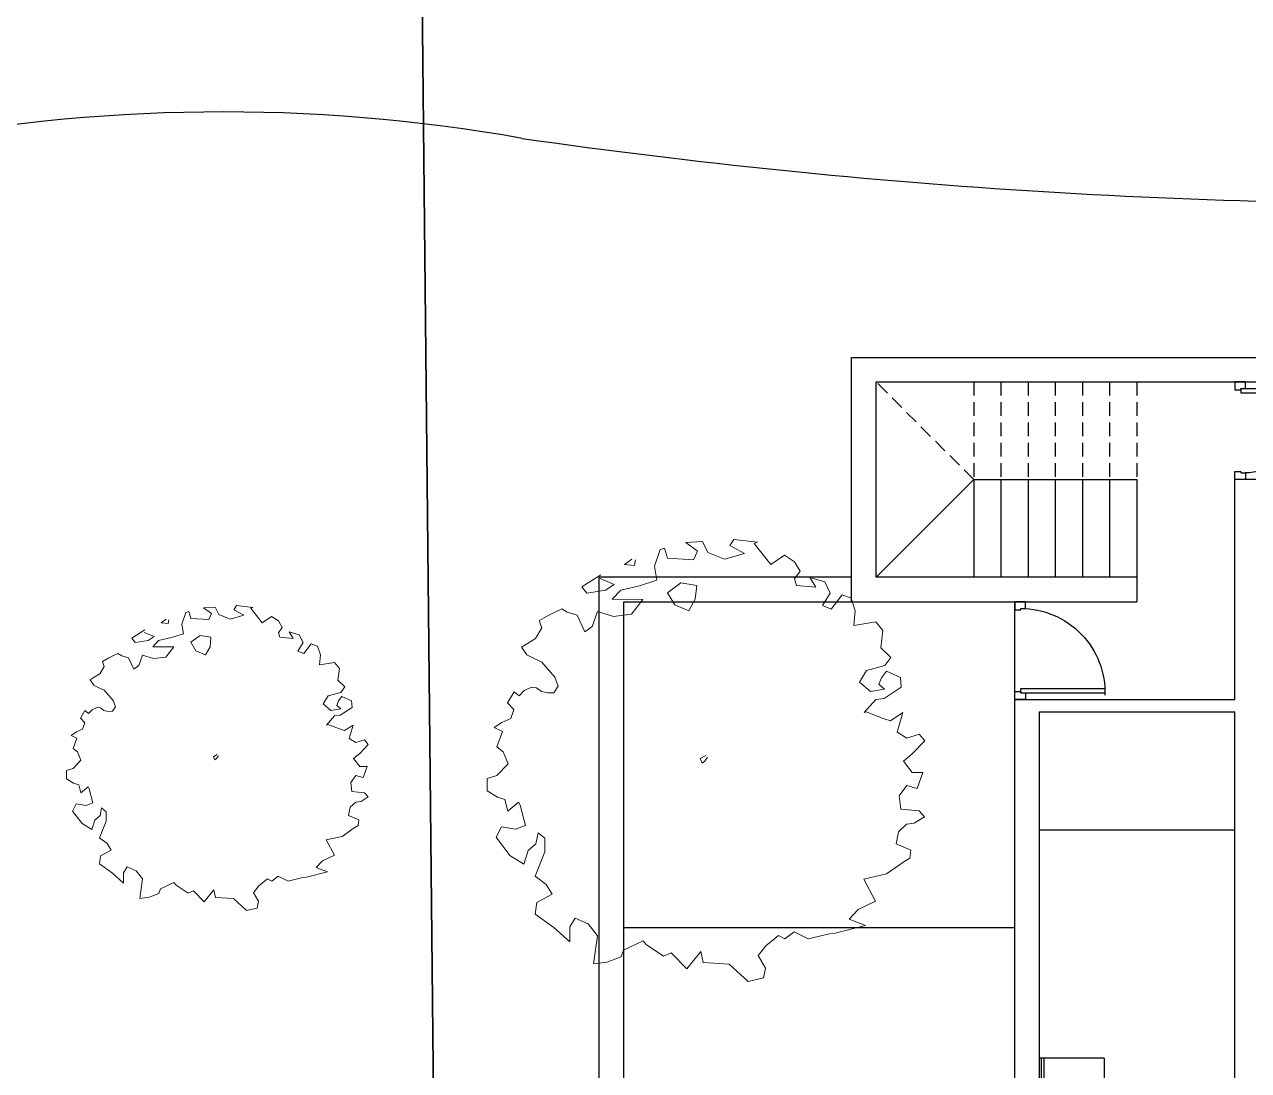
# Model space of a CAD drawing. Extents: x 2080 to 102394, y 2071 to 93424.
# Drawn here: x 84408.1 to 84858.9, y 79630.1 to 80015.3 of the extents above; entities that cross this region are included whole.
import ezdxf

# ---------------------------------------------------------------- set-up
doc = ezdxf.new("R2010")
doc.units = 0
doc.header["$LTSCALE"] = 20
doc.header["$MEASUREMENT"] = 0
doc.linetypes.add('HIDDEN', pattern=[0.375, 0.25, -0.125])
for name, color, linetype, lineweight in [('division', 13, 'Continuous', 18), ('Mango tree', 96, 'Continuous', 5), ('sappotta', 114, 'Continuous', 5)]:
    doc.layers.add(name, color=color, linetype=linetype, lineweight=lineweight)
for name, color, linetype in [('DOOR', 1, 'Continuous'), ('Glass', 130, 'Continuous'), ('road', 2, 'Continuous'), ('Roof lilne', 31, 'Continuous'), ('tile', 22, 'Continuous'), ('wall', 13, 'Continuous')]:
    doc.layers.add(name, color=color, linetype=linetype)

# ---------------------------------------------------------------- blocks, each defined once
blk = doc.blocks.new('NEEM')
at = {"layer": 'sappotta', "linetype": 'Continuous'}
for p, q in [((0.003133440000510745, 1.132266239999808), (-0.08303616000011971, 1.127377152000008)), ((-0.08303616000011971, 1.127377152000008), (-0.02271744000017861, 1.083389183998861)), ((0.02976768000007723, 1.076871167998888), (0.003133440000510745, 1.132266239999808)), ((0.1621555200003968, 1.143668736000109), (0.1417881600004876, 1.111901183999635)), ((0.2827906559996336, 1.129819391999263), (0.1621555200003968, 1.143668736000109)), ((0.2671257600004537, 1.123303679999935), (0.2827906559996336, 1.129819391999263)), ((-0.2130739199992604, 1.092349440000362), (-0.242058239999551, 1.006818048000241)), ((-0.1911421439999685, 1.098867456000335), (-0.2130739199992604, 1.092349440000362)), ((-0.1770393599990712, 1.048361471999215), (-0.1911421439999685, 1.098867456000335)), ((-0.02271744000017861, 1.083389183998861), (-0.04308480000008785, 1.039401215999987)), ((0.1143705600006797, 1.04266137599916), (0.02976768000007723, 1.076871167998888)), ((0.2162073600002259, 1.071984383999734), (0.1143705600006797, 1.04266137599916)), ((0.1417881600004876, 1.111901183999635), (0.2162073600002259, 1.071984383999734)), ((0.3509429760006242, 1.015778303999014), (0.2671257600004537, 1.123303679999935)), ((-0.3587788799995906, 1.04347468800006), (-0.3955967999995664, 1.015778303999014)), ((-0.3955967999995664, 1.015778303999014), (-0.3454617599991252, 1.010891520000314)), ((-0.3454617599991252, 1.010891520000314), (-0.3399805439994452, 1.038587903999087)), ((-0.242058239999551, 1.006818048000241), (-0.2303078400000231, 0.9351359999986926)), ((-0.04308480000008785, 1.039401215999987), (-0.1770393599990712, 1.048361471999215)), ((0.4206643200004692, 1.063024127998688), (0.3509429760006242, 1.015778303999014)), ((0.4731494400002703, 1.029627648000314), (0.4206643200004692, 1.063024127998688)), ((0.5005670399996234, 0.981568511999285), (0.4731494400002703, 1.029627648000314)), ((-0.5170176000001447, 0.9628323839997392), (-0.6141542400000617, 0.9009239040005923)), ((-0.5209343999995326, 0.9449118719994658), (-0.5209343999995326, 0.9449118719994658)), ((-0.4488652799991542, 0.9131420160001653), (-0.5209343999995326, 0.9449118719994658)), ((0.471582720000697, 0.9416517119998389), (0.5005670399996234, 0.981568511999285)), ((0.4825497600004383, 0.9082529279985465), (0.471582720000697, 0.9416517119998389)), ((0.5514831360005701, 0.9498009599992656), (0.5812531200003832, 0.9001105919996917)), ((0.6266880000002857, 0.927804672000093), (0.5514831360005701, 0.9498009599992656)), ((-0.6141542400000617, 0.9009239040005923), (-0.5890867199996137, 0.8699719679993905)), ((-0.5890867199996137, 0.8699719679993905), (-0.4935167999997248, 0.8838190079995911)), ((-0.4935167999997248, 0.8838190079995911), (-0.4488652799991542, 0.9131420160001653)), ((-0.415180799999689, 0.8838190079995911), (-0.4590489599995635, 0.839017727999817)), ((-0.3196108799998001, 0.905810687999292), (-0.415180799999689, 0.8838190079995911)), ((-0.2303078400000231, 0.9351359999986926), (-0.3196108799998001, 0.905810687999292)), ((-0.1081036799996582, 0.9221022719993925), (-0.1770393599990712, 0.871598591998918)), ((-0.02741759999980786, 0.9082529279985465), (-0.1081036799996582, 0.9221022719993925)), ((-0.03446783999970648, 0.839017727999817), (-0.02741759999980786, 0.9082529279985465)), ((0.5812531200003832, 0.9001105919996917), (0.4825497600004383, 0.9082529279985465)), ((0.6541055999996388, 0.8699719679993905), (0.6266880000002857, 0.927804672000093)), ((-0.4590489599995635, 0.839017727999817), (-0.3031603199992787, 0.8373887999996441)), ((-0.3031603199992787, 0.8373887999996441), (-0.3611312639995958, 0.7616309759991964)), ((-0.1770393599990712, 0.871598591998918), (-0.1394403839994993, 0.8088767999988704)), ((-0.06736895999983972, 0.7795514879994698), (-0.03446783999970648, 0.839017727999817)), ((0.6157209600005444, 0.8064322559989705), (0.6541055999996388, 0.8699719679993905)), ((0.7152076800007308, 0.8601960959986172), (0.6603724800006603, 0.7876984320000702)), ((0.7622092800002065, 0.8439045119985167), (0.7152076800007308, 0.8601960959986172)), ((0.7825766400001157, 0.778738175999024), (0.7622092800002065, 0.8439045119985167)), ((-0.7825766400001157, 0.7567441920004967), (-0.8303639039995687, 0.7290501120000954)), ((-0.7488921599992864, 0.7738513919998695), (-0.7825766400001157, 0.7567441920004967)), ((-0.7167743999998493, 0.7893273600002431), (-0.7488921599992864, 0.7738513919998695)), ((-0.6885734399993453, 0.7722201599985965), (-0.7167743999998493, 0.7893273600002431)), ((-0.6384383999993588, 0.757559807999769), (-0.6885734399993453, 0.7722201599985965)), ((-0.5984870399997817, 0.6720284159996481), (-0.6384383999993588, 0.757559807999769)), ((-0.5334681599993019, 0.7762959359997694), (-0.561671423999087, 0.6989091839991488)), ((-0.4519987199996649, 0.7502261760000692), (-0.5334681599993019, 0.7762959359997694)), ((-0.3611312639995958, 0.7616309759991964), (-0.4519987199996649, 0.7502261760000692)), ((-0.1394403839994993, 0.8088767999988704), (-0.06736895999983972, 0.7795514879994698)), ((0.6603724800006603, 0.7876984320000702), (0.6157209600005444, 0.8064322559989705)), ((0.7755264000002171, 0.7037959680001222), (0.7825766400001157, 0.778738175999024)), ((-0.8178278400000636, 0.6923934719998215), (-0.8499455999999554, 0.6378140159986287)), ((-0.8303639039995687, 0.7290501120000954), (-0.8264447999990807, 0.7143874560006225)), ((-0.8264447999990807, 0.7143874560006225), (-0.8178278400000636, 0.6923934719998215)), ((-0.561671423999087, 0.6989091839991488), (-0.5984870399997817, 0.6720284159996481)), ((0.888330240000414, 0.7225320960001227), (0.7755264000002171, 0.7037959680001222)), ((0.923579136000626, 0.6785441279989755), (0.888330240000414, 0.7225320960001227)), ((-0.8499455999999554, 0.6378140159986287), (-0.8922470399998019, 0.6125644800004011)), ((0.9126144000001659, 0.5905704959996001), (0.923579136000626, 0.6785441279989755)), ((-0.8922470399998019, 0.6125644800004011), (-0.922798079999211, 0.593830655999227)), ((-0.922798079999211, 0.593830655999227), (-0.8945971200000713, 0.5547294719990532)), ((0.9643161600006351, 0.5408801280000262), (0.9126144000001659, 0.5905704959996001)), ((-0.8945971200000713, 0.5547294719990532), (-0.8679628799991406, 0.5400668159995803)), ((-0.8679628799991406, 0.5400668159995803), (-0.8178278400000636, 0.5172595200001524)), ((-0.8178278400000636, 0.5172595200001524), (-0.7520255999997971, 0.4398727679995318)), ((0.9337651200003165, 0.5001523199985058), (0.9643161600006351, 0.5408801280000262)), ((-0.7520255999997971, 0.4398727679995318), (-0.7347939840001345, 0.3942558720004854)), ((0.8037273600002663, 0.4146232319990304), (0.8397619200004556, 0.4749004799996328)), ((0.8397619200004556, 0.4749004799996328), (0.9337651200003165, 0.5001523199985058)), ((0.9423820800002431, 0.4708270079991053), (0.9165312000004633, 0.4374305279984583)), ((1.01366784000038, 0.4390594559990859), (0.9423820800002431, 0.4708270079991053)), ((1.017584639999768, 0.3885557759986114), (1.01366784000038, 0.4390594559990859)), ((-0.8695295999996233, 0.389369087999512), (-0.9079165439998178, 0.3722641919985108)), ((-0.8460287999992033, 0.3861135359993568), (-0.8695295999996233, 0.389369087999512)), ((-0.8209612799996648, 0.367375103998711), (-0.8460287999992033, 0.3861135359993568)), ((-0.7347939840001345, 0.3942558720004854), (-0.7567257599994264, 0.3608593919998384)), ((0.8601292800003648, 0.3665617920000841), (0.8037273600002663, 0.4146232319990304)), ((0.9329817600000752, 0.3779665919992112), (0.8601292800003648, 0.3665617920000841)), ((0.9165312000004633, 0.4374305279984583), (0.903997440000694, 0.4040340479996303)), ((0.903997440000694, 0.4040340479996303), (0.9329817600000752, 0.3779665919992112)), ((0.929846016000738, 0.3315363839988095), (1.017584639999768, 0.3885557759986114)), ((-0.9603993599994283, 0.3657461759985381), (-0.9940838399993481, 0.3095423999984632)), ((-0.9345484799996484, 0.3453834239990101), (-0.9603993599994283, 0.3657461759985381)), ((-0.9079165439998178, 0.3722641919985108), (-0.9345484799996484, 0.3453834239990101)), ((-0.7880601599999864, 0.3592327679998562), (-0.8209612799996648, 0.367375103998711)), ((-0.7567257599994264, 0.3608593919998384), (-0.7880601599999864, 0.3592327679998562)), ((0.8287948799998048, 0.259036415999617), (0.8875468800006274, 0.3258339839985638)), ((0.8875468800006274, 0.3258339839985638), (0.929846016000738, 0.3315363839988095)), ((-0.9940838399993481, 0.3095423999984632), (-0.9611827199996696, 0.274514687998817)), ((-0.9611827199996696, 0.274514687998817), (-0.9776355839999269, 0.2289000959999612)), ((0.8381951999999728, 0.2622965759987892), (0.8287948799998048, 0.259036415999617)), ((0.9306316800002605, 0.2280844799984152), (0.8381951999999728, 0.2622965759987892)), ((1.025418240000363, 0.259036415999617), (0.961966079999911, 0.2174952959990151)), ((0.9964316160003364, 0.1596579839988408), (1.025418240000363, 0.259036415999617)), ((-1.023070463999375, 0.2077194240005156), (-1.062236159998974, 0.1824652800005424)), ((-0.9776355839999269, 0.2289000959999612), (-1.023070463999375, 0.2077194240005156)), ((0.961966079999911, 0.2174952959990151), (0.9306316800002605, 0.2280844799984152)), ((-1.062236159998974, 0.1824652800005424), (-1.019934720000492, 0.1621025279991954)), ((-1.019934720000492, 0.1621025279991954), (-1.048921344000064, 0.08390476800059332)), ((1.045785600000272, 0.1287060480003674), (0.9964316160003364, 0.1596579839988408)), ((1.109237759999814, 0.1490711040005408), (1.045785600000272, 0.1287060480003674)), ((1.137438720000318, 0.1140433919986208), (1.109237759999814, 0.1490711040005408)), ((-1.048921344000064, 0.08390476800059332), (-1.016801279999527, 0.05946854399871881)), ((1.073984256000585, 0.04887705599867331), (1.137438720000318, 0.1140433919986208)), ((-1.016801279999527, 0.05946854399871881), (-0.9909503999997469, -0.002442240001073515)), ((0.01958399999966787, 0.04073241599871835), (-0.0094003199992585, 0.02443852800024615)), ((-0.0094003199992585, 0.02443852800024615), (0, 0)), ((0, 0), (0.0140981760005161, 0.01140710399977252)), ((0.0140981760005161, 0.01140710399977252), (0.02741760000026261, 0.03095654400021886)), ((1.028551680000419, 0.0105914880000455), (1.073984256000585, 0.04887705599867331)), ((1.073984256000585, -0.04724121600020226), (1.028551680000419, 0.0105914880000455)), ((-1.048135679999177, -0.06190387199967518), (-1.097487359998922, -0.07738214400114884)), ((-0.9909503999997469, -0.002442240001073515), (-1.048135679999177, -0.06190387199967518)), ((1.128821759999937, -0.04724121600020226), (1.073984256000585, -0.04724121600020226)), ((1.099835136000365, -0.1287014400008957), (1.128821759999937, -0.04724121600020226)), ((-1.097487359998922, -0.07738214400114884), (-1.098270719999164, -0.1401062400000228)), ((1.007400960000268, -0.1661690880009701), (1.045785600000272, -0.1140364800003226)), ((1.045785600000272, -0.1140364800003226), (1.099835136000365, -0.1287014400008957)), ((-1.098270719999164, -0.1401062400000228), (-1.044218879999789, -0.1726871040013975)), ((-1.044218879999789, -0.1726871040013975), (-1.006619904000218, -0.1849075199997969)), ((-1.006619904000218, -0.1849075199997969), (-0.9917337599999883, -0.2435581440004171)), ((1.016017920001104, -0.2337799680008175), (1.007400960000268, -0.1661690880009701)), ((-0.9917337599999883, -0.2435581440004171), (-0.936898559999463, -0.1979389440002706)), ((-0.936898559999463, -0.1979389440002706), (-0.9298483199991097, -0.2134172159994705)), ((-0.9298483199991097, -0.2134172159994705), (-0.9024307199993018, -0.3176824320007654)), ((1.110021120000056, -0.2427425280011448), (1.016017920001104, -0.2337799680008175)), ((1.136655360000077, -0.2728811520009913), (1.110021120000056, -0.2427425280011448)), ((1.004267520000212, -0.3494522880000659), (1.044999936000295, -0.3111667200014381)), ((1.044999936000295, -0.3111667200014381), (1.083386880000489, -0.3062776319998193)), ((1.083386880000489, -0.3062776319998193), (1.136655360000077, -0.2728811520009913)), ((-1.024634880000121, -0.3250137599998197), (-1.052054783999665, -0.3779596800013678)), ((-0.952565759999743, -0.3364185600007659), (-1.024634880000121, -0.3250137599998197)), ((-0.9024307199993018, -0.3176824320007654), (-0.952565759999743, -0.3364185600007659)), ((-0.8483788799994727, -0.4113584640008412), (-0.8374118399997315, -0.3551523839996662)), ((-0.8374118399997315, -0.3551523839996662), (-0.802944000000025, -0.3828487680007129)), ((0.9917337599999883, -0.4105451519999406), (1.004267520000212, -0.3494522880000659)), ((-1.052054783999665, -0.3779596800013678), (-0.9815500799995789, -0.4708224000000882)), ((-0.8883302399990498, -0.4455682560001151), (-0.8483788799994727, -0.4113584640008412)), ((-0.802944000000025, -0.3828487680007129), (-0.802944000000025, -0.4520862720000878)), ((1.066152960000181, -0.4431260160008605), (0.9917337599999883, -0.4105451519999406)), ((-0.9815500799995789, -0.4708224000000882), (-0.9102643199994418, -0.5156236799998624)), ((-0.9102643199994418, -0.5156236799998624), (-0.8883302399990498, -0.4455682560001151)), ((-0.802944000000025, -0.4520862720000878), (-0.8530813440002021, -0.5759032320011102)), ((1.03168512000002, -0.5025922560012077), (1.061452800000552, -0.4838538240005619)), ((1.061452800000552, -0.4838538240005619), (1.066152960000181, -0.4431260160008605)), ((0.9431654400004845, -0.5653140480012553), (1.03168512000002, -0.5025922560012077)), ((-0.8530813440002021, -0.5759032320011102), (-0.796677119999913, -0.6190732799996113)), ((-0.796677119999913, -0.6190732799996113), (-0.7661260799995944, -0.6679503360001036)), ((0.8264424959997996, -0.5913792000014837), (0.9431654400004845, -0.5653140480012553)), ((0.886763520000386, -0.7037913600011052), (0.8264424959997996, -0.5913792000014837)), ((-0.7661260799995944, -0.6679503360001036), (-0.8444620800000848, -0.7103093760010779)), ((-0.8444620800000848, -0.7103093760010779), (-0.8522956800002248, -0.7697710079996796)), ((0.75124224000092, -0.796651776001454), (0.7974581760008732, -0.7469637120002517)), ((0.7974581760008732, -0.7469637120002517), (0.886763520000386, -0.7037913600011052)), ((-0.8522956800002248, -0.7697710079996796), (-0.7575114239989489, -0.838197504001073)), ((-0.6760396800000308, -0.835752960001173), (-0.6486220799997682, -0.7909516800013989)), ((-0.6486220799997682, -0.7909516800013989), (-0.5820364799992603, -0.8202746879996994)), ((0.834278400000585, -0.8276083199993991), (0.75124224000092, -0.796651776001454)), ((-0.7575114239989489, -0.838197504001073), (-0.6752563199997894, -0.9123240960002477)), ((-0.6752563199997894, -0.9123240960002477), (-0.6760396800000308, -0.835752960001173)), ((-0.5820364799992603, -0.8202746879996994), (-0.5342538239992791, -0.8805542400009472)), ((0.4230144000007385, -0.8968458240010477), (0.4700160000002143, -0.8601891840007738)), ((0.4700160000002143, -0.8601891840007738), (0.5428684799999246, -0.8960302080013207)), ((0.5428684799999246, -0.8960302080013207), (0.651753216000543, -0.8707806720012741)), ((0.651753216000543, -0.8707806720012741), (0.6799564800003282, -0.8667048960001011)), ((0.6799564800003282, -0.8667048960001011), (0.834278400000585, -0.8276083199993991)), ((-0.5342538239992791, -0.8805542400009472), (-0.5538355199992111, -1.024733952001043)), ((-0.4010803199994371, -0.9546808320001219), (-0.3015936000001602, -0.9074350080004479)), ((-0.3015936000001602, -0.9074350080004479), (-0.2859263999998802, -0.9261711360004483)), ((-0.2859263999998802, -0.9261711360004483), (-0.1966233600001033, -0.9856350719996954)), ((0.2867097600001216, -0.9823772160011686), (0.3266588160004176, -0.931873536000694)), ((0.3266588160004176, -0.931873536000694), (0.3908966400003919, -0.8789276160014197)), ((0.3908966400003919, -0.8789276160014197), (0.4230144000007385, -0.8968458240010477)), ((-0.4856855039993206, -1.014960384000915), (-0.4128330240000651, -0.9880796159995953)), ((-0.4128330240000651, -0.9880796159995953), (-0.4010803199994371, -0.9546808320001219)), ((-0.1966233600001033, -0.9856350719996954), (-0.1574576639991392, -0.9685301760009679)), ((-0.1574576639991392, -0.9685301760009679), (-0.07833600000003571, -1.049170176000644)), ((-0.07833600000003571, -1.049170176000644), (-0.006266880000111996, -0.9603832320008223)), ((-0.006266880000111996, -0.9603832320008223), (0.006264575999921362, -1.017402624000169)), ((0.3235276800005522, -1.045914624000943), (0.2867097600001216, -0.9823772160011686)), ((-0.5538355199992111, -1.024733952001043), (-0.4856855039993206, -1.014960384000915)), ((0.006264575999921362, -1.017402624000169), (0.1394380800002182, -1.025549568000315)), ((0.1394380800002182, -1.025549568000315), (0.2357890560001579, -1.115152128000318)), ((0.3141273600003842, -1.096416000000318), (0.3235276800005522, -1.045914624000943)), ((0.2357890560001579, -1.115152128000318), (0.3141273600003842, -1.096416000000318))]:
    blk.add_line(p, q, dxfattribs=at)
blk = doc.blocks.new('DR1H902')
at = {"color": 0}
for p, q in [((-0.5, 0), (-0.5, 1)), ((-0.5, 1.000000000000057), (-0.4500000000000455, 1.000000000000057)), ((-0.4500000000000455, 0), (-0.4500000000000455, 1)), ((-0.5, -5.684341886080801e-14), (-0.4500000000000455, -5.684341886080801e-14))]:
    blk.add_line(p, q, dxfattribs=at)
blk.add_arc((-0.5, 0), 1, 0, 91.70698490235472, dxfattribs=at)
blk = doc.blocks.new('A$C3B4262AC')
at = {"layer": 'DOOR'}
for p, q in [((0, 4), (0, 0)), ((2.5, 4), (0, 4)), ((0, 0), (3, 0)), ((2.5, 2.25), (2.5, 4)), ((3, 2.25), (2.5, 2.25)), ((3, 0), (3, 2.25))]:
    blk.add_line(p, q, dxfattribs=at)
blk = doc.blocks.new('A$C1F9E242A')
blk.add_blockref('A$C3B4262AC', (5.885374321223935e-07, 0))
at = {"xscale": -1}
blk.add_blockref('A$C3B4262AC', (36.00000058853743, 0), dxfattribs=at)
at = {"layer": 'DOOR', "xscale": -31, "yscale": 31, "zscale": 68.88888888888889}
blk.add_blockref('DR1H902', (18.00000058853743, 2.249999999999716), dxfattribs=at)
blk = doc.blocks.new('*U474')
blk.add_blockref('A$C1F9E242A', (-36.00000058853743, -2))
blk = doc.blocks.new('*U472')
at = {"rotation": 180}
blk.add_blockref('A$C1F9E242A', (5.885374321223935e-07, 2), dxfattribs=at)
blk = doc.blocks.new('*U473')
at = {"xscale": -1}
blk.add_blockref('A$C1F9E242A', (5.885374321223935e-07, -2), dxfattribs=at)
blk = doc.blocks.new('A$C771B4E2E')
at = {"layer": 'tile', "lineweight": -2}
h = blk.add_hatch(dxfattribs=at)
h.set_pattern_fill('SPANTILE', color=256, scale=7, angle=180, style=0)
h.set_pattern_definition([(94.96969999999995, (17.40831651447303, -300.5011727688898), (6.999939149049347, -84.00000736062344), [6.464303999999999, -155.143247]), (0, (16.84831651447303, -294.0611727688898), (7.000000000000003, 6.999999999999998), [0.56, -6.44]), (180, (23.84831651447303, -293.5011727688898), (-7.000000000000001, -6.999999999999999), [1.96, -5.04]), (270, (21.88831651447303, -293.5011727688898), (6.999999999999998, -7.000000000000001), [0.7000000000000001, -6.3]), (90, (17.40831651447303, -294.2011727688898), (-6.999999999999997, 7.000000000000003), [0.7000000000000001, -6.3]), (180, (17.40831651447303, -293.5011727688898), (-7.000000000000001, -6.999999999999999), [0.56, -6.44]), (180, (23.84831651447303, -294.0611727688898), (-7.000000000000001, -6.999999999999999), [1.4, -5.600000000000001]), (265.0303, (22.44831651447303, -294.0611727688898), (-6.999939149049426, -84.00000736062344), [6.464303999999999, -155.143247]), (232.6961, (22.44831651447303, -294.4111727688898), (90.99990122918092, 119.0000751918203), [1.848056, -182.95725]), (198.4349, (21.32831651447303, -295.8811727688898), (-14.00000304215073, -6.999988822558953), [1.770874, -20.365065]), (161.5651, (19.64831651447303, -296.4411727688898), (14.00000304215073, -6.999988822558963), [1.770874, -20.365065]), (127.3039, (17.96831651447303, -295.8811727688898), (-90.99990122918092, 119.0000751918203), [1.848056, -182.95725]), (200.2249, (20.97831651447303, -295.3911727688898), (76.99998085033954, 28.00005834918441), [1.417395, -140.321804]), (159.7751, (19.64831651447303, -295.8811727688898), (-76.99998085033954, 28.00005834918444), [1.417395, -140.321804]), (127.4054, (18.31831651447303, -295.3911727688898), (-70.00006966830533, 90.99994725486034), [1.498063, -148.3084749999999]), (232.5946, (21.88831651447303, -294.2011727688898), (70.00006966830539, 90.9999472548603), [1.498063, -148.308475])])
h.paths.add_polyline_path([(-286.0486019617604, 98.6815002763201), (-286.0486019617605, 203.6815002763201), (-415.0486019617608, 203.6815002763201), (-415.0486019617607, 98.6815002763201)])
at = {"lineweight": -2}
for p, q in [((-148.0486019617606, 203.6815002763202), (-286.0486019617605, 203.6815002763201)), ((-286.0486019617604, 98.68150027632015), (-286.0486019617605, 203.6815002763202)), ((-148.0486019617606, 98.6815002763201), (-148.0486019617606, 203.6815002763202)), ((-157.0486019617606, 194.6815002763202), (-277.0486019617604, 194.6815002763201)), ((-277.0486019617604, 98.6815002763201), (-277.0486019617604, 194.6815002763201)), ((-157.0486019617606, 98.6815002763201), (-157.0486019617606, 194.6815002763201)), ((-28.04860196176095, -6.318499723679906), (-172.0486019617608, -6.318499723679793)), ((-181.0486019617609, -42.31849972368013), (-253.0486019617606, -42.31849972367999)), ((-172.0486019617608, -90.31849972368127), (-172.0486019617608, -126.3184997236813)), ((-216.9626264973808, -171.3184997236799), (-216.9626264973808, -135.3184997236799)), ((-206.9626264973808, -171.3184997236799), (-206.9626264973808, -135.3184997236799)), ((-196.9626264973808, -171.3184997236799), (-196.9626264973808, -135.3184997236799)), ((-186.9626264973808, -171.3184997236799), (-186.9626264973808, -135.3184997236799)), ((-176.9626264973808, -171.3184997236799), (-176.9626264973808, -135.3184997236799)), ((-166.9626264973808, -171.3184997236799), (-166.9626264973808, -135.3184997236799)), ((-156.9626264973808, -171.3184997236799), (-156.9626264973808, -135.3184997236799)), ((-156.9626264973808, -171.3184997236799), (-120.9626264973811, -135.3184997236799)), ((-156.9626264973808, -171.3184997236799), (-216.9626264973808, -171.3184997236799))]:
    blk.add_line(p, q, dxfattribs=at)
for p, q in [((-253.0486019617604, 56.68150027629275), (-253.0486019617604, 89.68150027632004)), ((-205.0486019619407, 41.68150027632691), (-205.0486019619934, 89.68150027631964)), ((-205.0486019619407, 41.68150027632691), (-181.0486019619934, 41.68150027632691))]:
    blk.add_line(p, q)
at = {"linetype": 'HIDDEN', "lineweight": -2}
for p, q in [((-216.9626264973808, -207.3184997236799), (-216.9626264973808, -171.3184997236799)), ((-206.9626264973808, -207.3184997236799), (-206.9626264973808, -171.3184997236799)), ((-196.9626264973808, -207.3184997236799), (-196.9626264973808, -171.3184997236799)), ((-186.9626264973808, -207.3184997236799), (-186.9626264973808, -171.3184997236799)), ((-176.9626264973808, -207.3184997236799), (-176.9626264973808, -171.3184997236799)), ((-166.9626264973808, -207.3184997236799), (-166.9626264973808, -171.3184997236799)), ((-156.9626264973808, -207.3184997236799), (-156.9626264973808, -171.3184997236799)), ((-156.9626264973808, -171.3184997236799), (-120.9626264973811, -207.3184997236799))]:
    blk.add_line(p, q, dxfattribs=at)
at = {"layer": 'Glass'}
for p, q in [((-182.7986019620225, 41.68150027632691), (-182.7986019619934, 89.68150027632691)), ((-181.7986019619934, 41.68150027632691), (-181.7986019619934, 89.68150027632691))]:
    blk.add_line(p, q, dxfattribs=at)
at = {"layer": 'Roof lilne'}
for p, q in [((-286.0486019617605, 203.6815002763201), (-415.0486019617608, 203.6815002763201)), ((-415.0486019617608, 203.6815002763201), (-415.0486019617607, 98.6815002763201))]:
    blk.add_line(p, q, dxfattribs=at)
at = {"layer": 'wall', "lineweight": -2}
for p, q in [((-415.0486019617608, 98.68150027632032), (-415.0486019617608, -216.31849972368)), ((-172.0486019617608, 98.6815002763201), (-415.0486019617608, 98.6815002763201)), ((-172.0486019617608, 98.68150027632015), (-172.0486019617608, -90.31849972368127)), ((-406.0486019617611, 89.6815002763201), (-406.0486019617607, -207.3184997236801)), ((-181.0486019617606, 89.68150027631987), (-406.0486019617608, 89.68150027632032)), ((-181.0486019617608, -85.81849972367917), (-181.0486019617606, 89.68150027631964)), ((-262.0486019617611, 56.68150027629275), (-262.04860196176, -171.3184997236806)), ((-253.0486019617604, 56.68150027629275), (-262.0486019617612, 56.68150027629275)), ((-253.0486019617604, 56.68150027629275), (-253.0486019617607, -85.81849972367965)), ((-181.0486019617608, -85.81849972367917), (-253.0486019617608, -85.81849972367962)), ((-253.0486019617607, -90.31849972367962), (-253.0486019617608, -171.3184997236802)), ((-172.0486019617608, -90.31849972367911), (-253.0486019617607, -90.31849972367962)), ((-111.9626264973808, -126.3184997236798), (-216.9626264973808, -126.3184997236797)), ((-216.9626264973808, -135.3184997236799), (-216.9626264973808, -126.3184997236797)), ((-111.9626264973808, -126.3184997236798), (-111.9626264973808, -216.3184997236799)), ((-216.9626264973808, -135.3184997236799), (-120.9626264973812, -135.3184997236799)), ((-120.9626264973811, -135.3184997236799), (-120.9626264973808, -207.3184997236799)), ((-262.0486019617598, -171.3184997236806), (-253.04860196176, -171.3184997236802)), ((-120.9626264973811, -207.3184997236799), (-406.0486019617607, -207.31849972368)), ((-111.9626264973808, -216.3184997236799), (-415.0486019617608, -216.31849972368))]:
    blk.add_line(p, q, dxfattribs=at)
at = {"layer": 'wall', "color": 2, "lineweight": -2}
for p, q in [((-19.04860196176082, 98.6815002763201), (-172.0486019617608, 98.6815002763201)), ((-19.04860196176082, 98.68150027632032), (-19.04860196176082, -135.3184997236799)), ((-28.04860196176105, 89.68150027631987), (-172.0486019617606, 89.6815002763201)), ((-28.04860196176105, 89.68150027631987), (-28.04860196176082, -126.3184997236799)), ((-28.04860196176105, -126.3184997236799), (-111.9626264973808, -126.3184997236798)), ((-111.9626264973808, -135.3184997236799), (-19.04860196176071, -135.3184997236799))]:
    blk.add_line(p, q, dxfattribs=at)
at = {"layer": 'DOOR', "xscale": 0.9166666666674246, "yscale": 0.9166666666594665, "zscale": 0.9166666666568073, "rotation": 270}
blk.add_blockref('*U473', (-260.2152686284422, 56.68150027629275), dxfattribs=at)
at = {"layer": 'DOOR', "rotation": 90.00000000000001}
blk.add_blockref('*U474', (-174.0486019617608, -90.31849972368127), dxfattribs=at)
at = {"layer": 'DOOR', "xscale": -1, "rotation": 270}
blk.add_blockref('*U472', (-255.04860196176, -171.31849972368), dxfattribs=at)

msp = doc.modelspace()

# ---------------------------------------------------------------- linework, layer by layer
at = {"layer": 'division', "lineweight": 35, "ltscale": 0.25}
msp.add_line((84567.48533068197, 78766.37963411104), (84552.01982780738, 80276.17386155933), dxfattribs=at)
at = {"layer": 'road', "linetype": 'Continuous', "ltscale": 0.5}
for centre, radius, start, end in [((84481.17199006723, 79355.53431911547), 627.5478199389645, 79.88759015690265, 101.3991265935704), ((84928.90626901442, 82331.2983239124), 2382.003091031659, 261.8532933559247, 271.1424509974036)]:
    msp.add_arc(centre, radius, start, end, dxfattribs=at)

# ---------------------------------------------------------------- block references
at = {"ltscale": 0.5, "rotation": 180}
msp.add_blockref('A$C771B4E2E', (84600.70938808673, 79676.38786037665), dxfattribs=at)
at = {"layer": 'Mango tree', "linetype": 'Continuous'}
for p, xscale, yscale, zscale in [((84657.60623896567, 79743.21712025191), 72.08660850516753, 72.0866085052694, 72.08660850476298), ((84478.13039843475, 79744.44211437406), 49.73619491429417, 49.73619491435238, 49.7361949140131)]:
    msp.add_blockref('NEEM', p, dxfattribs=dict(at, xscale=xscale, yscale=yscale, zscale=zscale))

doc.saveas('drawing.dxf')
